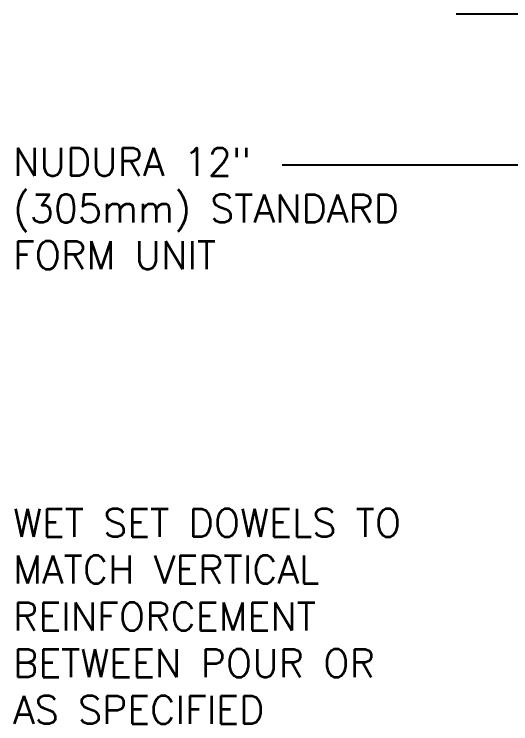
# Model space of a CAD drawing. Header units: inches. Extents: x 174.2 to 231.5, y 110.5 to 192.3.
# Drawn here: x 174.22 to 187.5, y 172.3 to 191.28 of the extents above; entities that cross this region are included whole.
import ezdxf

# ---------------------------------------------------------------- set-up
doc = ezdxf.new("R2010")
doc.units = ezdxf.units.IN
doc.header["$LTSCALE"] = 0.5
doc.header["$MEASUREMENT"] = 0
doc.layers.add('LINE9', color=9, linetype='Continuous')
doc.layers.add('TEXT', color=4, linetype='Continuous')
doc.styles.add('DIM', font='romans.shx', dxfattribs={"width": 0.7})
doc.styles.add('ROMANS', font='romans.shx', dxfattribs={"height": 0.75})
doc.dimstyles.new('ext_12', dxfattribs={"dimscale": 12, "dimtxt": 0.075, "dimasz": 0.09375, "dimexe": 0.09375, "dimexo": 0.0625, "dimgap": 0.0625, "dimtad": 1, "dimdec": 1, "dimzin": 2, "dimdsep": 46, "dimlunit": 4, "dimtxsty": 'DIM', "dimcen": 0.09, "dimdle": 0.09375, "dimclrt": 4, "dimadec": 0, "dimazin": 0, "dimtfac": 1, "dimtdec": 1, "dimtmove": 2, "dimatfit": 3, "dimfxl": 1, "dimfrac": 2, "dimtolj": 1, "dimtzin": 0, "dimarcsym": 0})

msp = doc.modelspace()

# ---------------------------------------------------------------- linework, layer by layer
at = {"layer": 'LINE9'}
msp.add_line((198.004, 191.282), (186.04, 191.282), dxfattribs=at)
at = {"layer": 'TEXT'}
msp.add_lwpolyline([(197.322, 177.561, 0, 0.5, 0), (195.855, 177.561, 0, 0, 0), (184.799, 177.561, 0, 0, 0)], format="xyseb", dxfattribs=at)

# ---------------------------------------------------------------- texts
at = {"layer": 'TEXT', "char_height": 0.75, "attachment_point": 4, "style": 'ROMANS'}
for s, insert, width in [('NUDURA 12" (305mm) STANDARD FORM UNIT', (174.188, 186.083), 11.735), ('WET SET DOWELS TO MATCH VERTICAL REINFORCEMENT \\PBETWEEN POUR OR AS SPECIFIED', (174.188, 175.171), 11.59734)]:
    msp.add_mtext(s, dxfattribs=dict(at, insert=insert, width=width))

# ---------------------------------------------------------------- leaders
at = {"layer": 'TEXT'}
msp.add_leader([(193.846, 187.239), (181.383, 187.239)], dimstyle='ext_12', override={"dimgap": 0.0625, "dimtad": 0}, dxfattribs=at)

doc.saveas('drawing.dxf')
